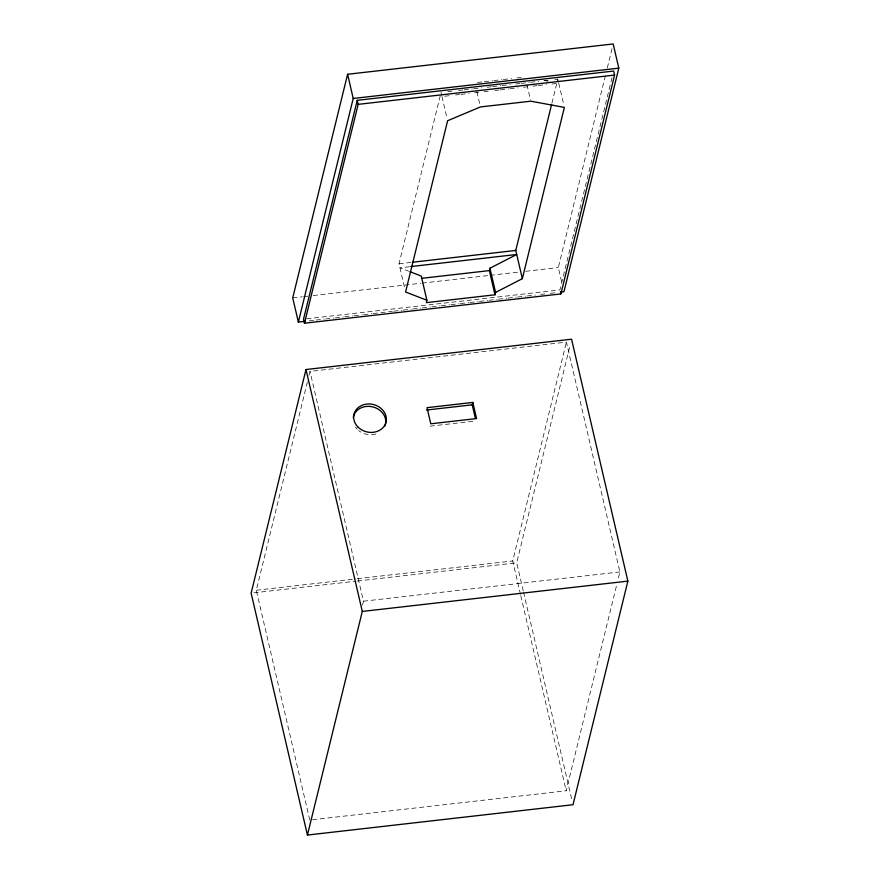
<?xml version="1.0" encoding="UTF-8"?>
<svg xmlns="http://www.w3.org/2000/svg" width="879" height="879" viewBox="0 0 879 879"><rect width="100%" height="100%" fill="white"/><g stroke="black" fill="none" stroke-linecap="round" stroke-linejoin="round"><path stroke-width="0.66" stroke-dasharray="4.39 3.3" d="M309.771 820.052L256.294 590.238L307.386 382.002M309.012 375.366L309.99 371.388L566.417 342.107L619.893 571.921L617.937 579.876M404.395 286.917L399.011 263.788L441.038 92.515L441.741 95.536M362.489 605.181L363.466 601.203L309.99 371.388M551.935 103.074L557.802 79.176L553.726 79.637M561.571 281.566L558.319 267.557L605.334 75.891M607.301 67.903L612.202 47.938M612.015 77.671L559.945 289.894L304.892 319.022M520.489 594.358L512.721 560.956L566.417 342.107M523.247 590.875L516.709 562.813L570.273 344.524M312.506 819.744L566.197 790.77L616.64 585.183M477.528 82.439L482.978 81.824M484.34 81.67L492.504 80.736M493.866 80.582L502.03 79.648M503.392 79.495L511.567 78.561M517.006 77.934L521.093 77.473M447.829 91.735L451.905 91.273M458.684 90.493L462.761 90.032M464.123 89.878L472.265 88.944M473.627 88.79L481.769 87.856M487.197 87.241L491.273 86.768M492.636 86.614L500.777 85.692M502.14 85.538L510.281 84.604M515.709 83.977L519.786 83.516M521.148 83.362L529.29 82.428M530.652 82.274L538.794 81.351M544.222 80.725L548.298 80.264M444.697 96.229L450.125 95.613M455.553 94.987L459.629 94.525M460.981 94.372L469.133 93.438M474.561 92.822L478.637 92.361M484.065 91.735L488.142 91.273M494.932 90.493L498.997 90.032M500.36 89.878L508.501 88.944M509.864 88.79L518.006 87.856M523.444 87.241L527.51 86.768M532.949 86.153L537.014 85.692M538.377 85.538L546.518 84.604M551.957 83.977L556.022 83.516M399.011 263.788L411.229 262.392M409.46 266.733L399.956 267.82L408.724 271.215M292.729 297.882L302.266 296.794M303.629 296.641L307.716 296.179M313.166 295.553L420.755 283.269M422.118 283.115L488.856 275.49M490.218 275.336L518.819 272.061M525.631 271.292L558.319 267.557M309.254 320.835L314.704 320.209M316.066 320.055L324.241 319.121M325.604 318.967L333.778 318.033M335.13 317.879L343.304 316.945M344.667 316.792L352.842 315.858M354.204 315.704L362.379 314.77M363.741 314.616L371.905 313.682M373.267 313.517L392.342 311.342M393.704 311.188L401.868 310.254M403.23 310.1L411.405 309.166M412.767 309.012L420.942 308.079M422.305 307.925L430.468 306.991M431.831 306.837L440.005 305.903M441.368 305.749L449.543 304.815M450.905 304.661L459.069 303.727M460.431 303.563L468.606 302.64M469.968 302.475L478.143 301.541M479.505 301.387L487.669 300.453M489.032 300.299L497.206 299.365M498.569 299.212L506.743 298.278M508.106 298.124L516.27 297.19M517.632 297.036L525.807 296.102M527.169 295.948L535.344 295.014M540.794 294.388L544.881 293.927M550.32 293.3L555.77 292.685M430.194 426.172L475.989 420.942M256.294 590.238L355.863 578.865M357.226 578.712L512.721 560.956M253.855 592.831L356.006 581.162M357.368 581.008L516.709 562.813M363.466 601.203L619.893 571.921M543.969 80.472L548.002 81.22M557.802 79.176L558.506 82.197M558.736 83.208L563.78 104.854M526.95 84.648L530.509 99.92M476.879 91.669L480.143 105.678M441.972 96.547L447.015 118.182M523.554 592.215L572.075 800.714M520.797 595.687L566.197 790.77M375.783 434.05A16.481 14.086 13.8 0 1 358.709 430.611M357.193 429.205A16.481 14.086 13.8 0 1 355.49 427.117"/><path stroke-width="1.32" d="M561.22 292.059L563.944 291.751L618.805 68.144L613.179 43.95L347.601 74.275L292.729 297.882L298.366 322.077L305.167 321.296M298.366 322.077L353.226 98.47L347.601 74.275M357.226 100.327L303.53 319.176L304.464 323.208L560.89 293.927L614.586 75.078L613.641 71.045L357.226 100.327L358.16 104.359L304.464 323.208M305.991 369.532L251.13 593.138L307.43 835.05L573.009 804.724L627.87 581.118L571.57 339.206L305.991 369.532L362.291 611.443L307.43 835.05M409.977 271.699L421.261 276.061L426.886 300.255L426.304 302.64L494.987 294.795L495.569 292.41L489.944 268.227L516.72 254.481L410.812 266.579M494.987 294.795L489.361 270.6L489.944 268.227M475.407 418.47L472.232 404.823L472.814 402.439L427.029 407.669L430.776 423.799L476.572 418.569L472.814 402.439M495.569 292.41L522.346 278.676L515.775 250.449L551.616 104.403M522.346 278.676L564.373 107.403L530.806 101.195L480.439 106.941L447.609 120.731L405.582 292.004L426.886 300.255M353.226 98.47L618.805 68.144M358.16 104.359L614.586 75.078M412.592 262.228L515.775 250.449M422.019 278.291L489.361 270.6M426.447 410.043L472.232 404.823M362.291 611.443L627.87 581.118M560.417 291.905L560.89 293.927M353.248 417.47A16.481 14.086 13.8 0 1 373.223 407.01A16.481 14.086 13.8 0 1 384.947 426.04M357.775 426.831A16.481 14.086 13.8 0 0 385.529 423.656A16.481 14.086 13.8 0 0 366.73 404.076A16.481 14.086 13.8 0 0 357.775 426.831"/></g></svg>
